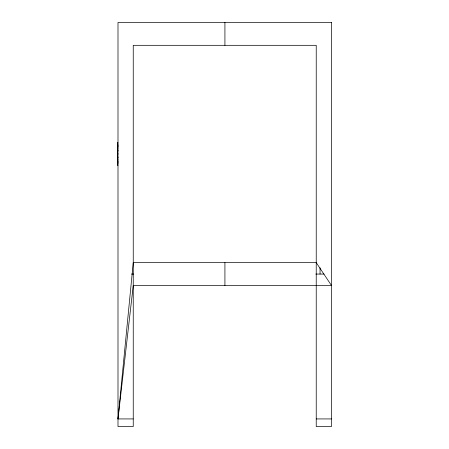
<?xml version="1.0" encoding="UTF-8"?>
<svg xmlns="http://www.w3.org/2000/svg" width="449" height="449" viewBox="0 0 449 449"><rect width="100%" height="100%" fill="white"/><g stroke="black" fill="none" stroke-linecap="round" stroke-linejoin="round"><path stroke-width="0.67" d="M117.997 418.928L133.246 262.62L316.231 262.62L331.48 285.497L133.246 285.497L117.997 418.928L133.246 418.928M117.997 142.535L117.52 142.535L117.52 165.412L117.997 165.412M117.52 143.916L117.997 143.916M117.52 144.443L117.997 144.443M117.52 145.397L117.997 145.397M117.52 145.588L117.997 145.588M117.52 146.419L117.997 146.419M117.52 146.509L117.997 146.509M117.52 147.743L117.997 147.743M117.52 148.361L117.997 148.361M117.52 150L117.997 150M117.52 150.656L117.997 150.656M117.52 150.982L117.997 150.982M117.52 156.965L117.997 156.965M117.52 157.29L117.997 157.29M117.52 157.947L117.997 157.947M117.52 159.586L117.997 159.586M117.52 160.203L117.997 160.203M117.52 161.438L117.997 161.438M117.52 161.522L117.997 161.522M117.52 162.358L117.997 162.358M117.52 162.549L117.997 162.549M117.52 163.503L117.997 163.503M117.52 164.031L117.997 164.031M131.473 274.058L133.634 274.058M315.838 274.058L324.083 274.058M316.231 418.928L331.48 418.928M320.047 267.756L320.047 274.058M224.921 22.45L224.921 45.321M224.921 262.62L224.921 285.497M331.48 22.45L117.997 22.45L117.997 426.55L133.246 426.55L133.246 45.321L316.231 45.321L316.231 426.55L331.48 426.55L331.48 22.45M117.997 153.956L117.52 153.956L117.997 153.956"/></g></svg>
